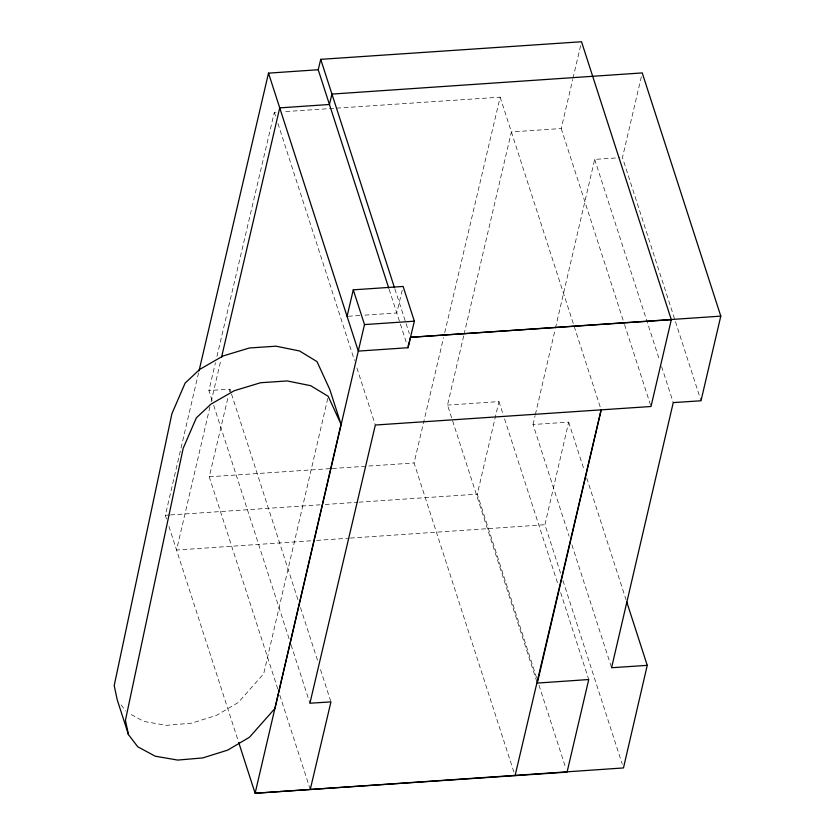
<?xml version="1.0" encoding="UTF-8"?>
<svg xmlns="http://www.w3.org/2000/svg" width="835" height="835" viewBox="0 0 835 835"><rect width="100%" height="100%" fill="white"/><g stroke="black" fill="none" stroke-linecap="round" stroke-linejoin="round"><path stroke-width="0.63" stroke-dasharray="4.17 3.13" d="M560.546 573.113L544.921 524.724L568.677 422.145L533.033 424.504L569.105 536.185M166.53 519.005L165.33 515.289L198.74 372.128M209.961 406.864L176.55 550.035L311.445 540.767M211.14 401.802L220.899 359.989M327.758 398.452L263.693 673.761L238.299 702.465L216.515 715.355L191.528 723.183L166.457 725.333L143.954 721.44L128.705 713.205M536.895 681.83L447.518 405.111L463.78 335.545M464.072 334.282L511.385 131.92L561.235 128.527L572.706 79.482M572.998 78.219L580.941 44.265M533.033 424.504L535.099 415.621M535.392 414.358L555.16 329.366M555.452 328.092L594.687 159.381L619.935 157.721M641.353 76.705L622.461 157.554L701.014 400.769M212.121 400.445L208.917 390.519L215.461 362.693M216.943 356.378L274.329 112.318L276.917 112.151M513.859 771.957L414.066 462.976L443.552 337.664M444.742 332.601L500.155 97.173L283.409 111.713M536.602 677.822L477.286 494.163L498.954 401.572L447.518 405.111M277.794 688.99L209.251 476.795L228.143 396.802M229.343 391.73L229.949 389.193L208.917 390.519M402.219 290.236L396.771 312.968L363.632 315.223M348.341 316.267L362.359 315.306M316.632 540.402L349.061 538.178M350.356 538.084L544.921 524.724M209.251 476.795L331.098 468.571M332.403 468.487L414.066 462.976M165.33 515.289L169.234 515.018M170.528 514.934L320.014 504.81M325.212 504.465L357.704 502.263M359.008 502.169L477.286 494.163M121.106 704.917L125.751 711.013M594.687 159.381L659.619 360.407M661.623 366.617L673.25 402.606M561.235 128.527L624.152 323.354M624.559 324.596L651.008 406.499M500.155 97.173L601.158 409.881M568.677 422.145L584.312 470.533M586.713 477.985L626 599.593M571.912 544.869L611.585 667.729M562.957 580.565L622.273 764.213M498.954 401.572L502.962 413.983M504.57 418.94L558.271 585.231M560.682 592.673L588.738 679.533M539.013 685.264L565.869 768.409M394.871 288.91L409.296 333.582M389.162 289.39L407.198 345.231M274.329 112.318L275.529 116.044M277.93 123.486L354.489 360.501M356.889 367.953L375.332 425.025M229.949 389.193L231.149 392.909M231.546 394.151L298.481 601.388M300.485 607.588L318.125 662.186M320.525 669.639L330.942 701.901M213.729 405.403L289.077 638.702M291.081 644.902L309.921 703.227M279.798 695.19L309.858 788.261M168.941 526.457L238.278 741.136"/><path stroke-width="1.25" d="M626.793 602.077L647.24 665.359L623.474 767.939L255.113 793.25L238.674 742.378M199.033 370.855L268.505 73.136L318.219 69.743L320.723 59.337L581.525 41.75L671.309 319.711L651.008 406.499L375.332 425.025L309.921 703.227L330.942 701.901L310.255 789.503M221.494 357.464L279.725 107.872L329.439 104.49L331.944 94.084L642.24 72.916L720.793 316.131L701.014 400.769L673.25 402.606L611.585 667.729L647.24 665.359M341.045 424.316L274.913 708.508L249.519 737.211L227.736 750.101L202.748 757.929L177.678 760.08L155.185 756.186L137.744 746.772L128.454 734.591L117.234 699.845L114.207 685.556L171.916 413.659L185.13 383.088L199.732 369.394L223.091 355.95L249.383 347.986L276.02 346.191L299.514 350.961L316.997 361.597L329.825 389.569L341.045 424.316L328.218 396.333L310.735 385.707L287.24 380.937L260.603 382.733L234.311 390.696L210.952 404.14L196.35 417.834L183.147 448.405L125.427 720.302L128.454 734.591M347.068 316.35L353.278 289.839L403.128 286.447L414.348 321.193L407.991 347.715L358.288 351.097L255.113 793.25L567.069 772.125L588.738 679.533L537.302 683.072L601.158 409.881L515.07 775.684M353.278 289.839L364.498 324.585L358.288 351.097L268.505 73.136M407.991 347.715L410.496 337.309L720.793 316.131M364.498 324.585L414.348 321.193M410.496 337.309L671.309 319.711M320.723 59.337L394.464 287.668M318.219 69.743L388.755 288.148"/></g></svg>
